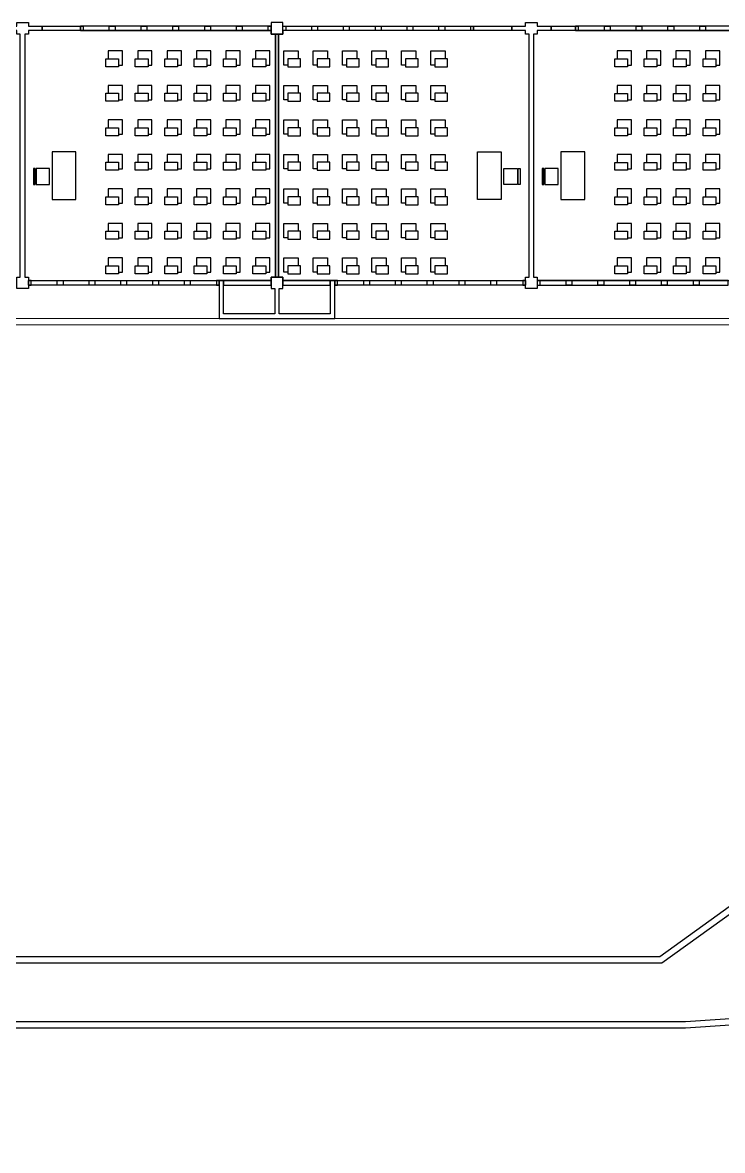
# Model space of a CAD drawing. Extents: x 1109 to 35175, y 5150 to 25743.
# Drawn here: x 26301 to 28501, y 13074 to 16619 of the extents above; entities that cross this region are included whole.
import ezdxf

# ---------------------------------------------------------------- set-up
doc = ezdxf.new("R2010")
doc.units = 0
doc.header["$MEASUREMENT"] = 0
for name, color, linetype in [('Chair', 142, 'CONTINUOUS'), ('Doors', 50, 'CONTINUOUS'), ('Furniture', 2, 'CONTINUOUS'), ('Offices', 10, 'CONTINUOUS'), ('Storage', 40, 'CONTINUOUS'), ('Walls', 6, 'CONTINUOUS')]:
    doc.layers.add(name, color=color, linetype=linetype)

msp = doc.modelspace()

# ---------------------------------------------------------------- linework, layer by layer
at = {"layer": 'Chair'}
for p, q in [((26340.1, 16160.4, 0), (26334.8, 16160.4, 0)), ((26334.8, 16160.4, 0), (26334.8, 16110.1, 0)), ((26340.1, 16110.1, 0), (26340.1, 16160.4, 0)), ((26385.3, 16160.4, 0), (26343.1, 16160.4, 0)), ((26343.1, 16160.4, 0), (26343.1, 16110.1, 0)), ((26385.3, 16110.1, 0), (26385.3, 16160.4, 0)), ((27814.3, 16160.4, 0), (27856.5, 16160.4, 0)), ((27814.3, 16110, 0), (27814.3, 16160.4, 0)), ((27856.5, 16160.4, 0), (27856.5, 16110, 0)), ((27859.4, 16160.4, 0), (27864.8, 16160.4, 0)), ((27859.4, 16110, 0), (27859.4, 16160.4, 0)), ((27864.8, 16160.4, 0), (27864.8, 16110, 0)), ((27940.1, 16160.4, 0), (27934.8, 16160.4, 0)), ((27934.8, 16160.4, 0), (27934.8, 16110.1, 0)), ((27940.1, 16110.1, 0), (27940.1, 16160.4, 0)), ((27985.3, 16160.4, 0), (27943.1, 16160.4, 0)), ((27943.1, 16160.4, 0), (27943.1, 16110.1, 0)), ((27985.3, 16110.1, 0), (27985.3, 16160.4, 0)), ((26334.8, 16110.1, 0), (26340.1, 16110.1, 0)), ((26343.1, 16110.1, 0), (26385.3, 16110.1, 0)), ((27856.5, 16110, 0), (27814.3, 16110, 0)), ((27864.8, 16110, 0), (27859.4, 16110, 0)), ((27934.8, 16110.1, 0), (27940.1, 16110.1, 0)), ((27943.1, 16110.1, 0), (27985.3, 16110.1, 0))]:
    msp.add_line(p, q, dxfattribs=at)
for points in [[(26602.7, 16485.3), (26615.2, 16485.3), (26615.2, 16530.3), (26570.2, 16530.3), (26570.2, 16505.3)], [(26695.2, 16485.3), (26707.7, 16485.3), (26707.7, 16530.3), (26662.7, 16530.3), (26662.7, 16505.3)], [(26787.7, 16485.3), (26800.2, 16485.3), (26800.2, 16530.3), (26755.2, 16530.3), (26755.2, 16505.3)], [(26880.2, 16485.3), (26892.7, 16485.3), (26892.7, 16530.3), (26847.7, 16530.3), (26847.7, 16505.3)], [(26972.7, 16485.3), (26985.2, 16485.3), (26985.2, 16530.3), (26940.2, 16530.3), (26940.2, 16505.3)], [(27065.2, 16485.3), (27077.7, 16485.3), (27077.7, 16530.3), (27032.7, 16530.3), (27032.7, 16505.3)], [(27134.3, 16485.3), (27121.8, 16485.3), (27121.8, 16530.3), (27166.8, 16530.3), (27166.8, 16505.3)], [(27226.8, 16485.3), (27214.3, 16485.3), (27214.3, 16530.3), (27259.3, 16530.3), (27259.3, 16505.3)], [(27319.3, 16485.3), (27306.8, 16485.3), (27306.8, 16530.3), (27351.8, 16530.3), (27351.8, 16505.3)], [(27411.8, 16485.3), (27399.3, 16485.3), (27399.3, 16530.3), (27444.3, 16530.3), (27444.3, 16505.3)], [(27504.3, 16485.3), (27491.8, 16485.3), (27491.8, 16530.3), (27536.8, 16530.3), (27536.8, 16505.3)], [(27596.8, 16485.3), (27584.3, 16485.3), (27584.3, 16530.3), (27629.3, 16530.3), (27629.3, 16505.3)], [(28202.7, 16485.2), (28215.2, 16485.2), (28215.2, 16530.2), (28170.2, 16530.2), (28170.2, 16505.2)], [(28295.2, 16485.2), (28307.7, 16485.2), (28307.7, 16530.2), (28262.7, 16530.2), (28262.7, 16505.2)], [(28387.7, 16485.2), (28400.2, 16485.2), (28400.2, 16530.2), (28355.2, 16530.2), (28355.2, 16505.2)], [(28480.2, 16485.2), (28492.7, 16485.2), (28492.7, 16530.2), (28447.7, 16530.2), (28447.7, 16505.2)], [(26602.7, 16376.9), (26615.2, 16376.9), (26615.2, 16421.9), (26570.2, 16421.9), (26570.2, 16396.9)], [(26695.2, 16376.9), (26707.7, 16376.9), (26707.7, 16421.9), (26662.7, 16421.9), (26662.7, 16396.9)], [(26787.7, 16376.9), (26800.2, 16376.9), (26800.2, 16421.9), (26755.2, 16421.9), (26755.2, 16396.9)], [(26880.2, 16376.9), (26892.7, 16376.9), (26892.7, 16421.9), (26847.7, 16421.9), (26847.7, 16396.9)], [(26972.7, 16376.9), (26985.2, 16376.9), (26985.2, 16421.9), (26940.2, 16421.9), (26940.2, 16396.9)], [(27065.2, 16376.9), (27077.7, 16376.9), (27077.7, 16421.9), (27032.7, 16421.9), (27032.7, 16396.9)], [(27134.3, 16376.9), (27121.8, 16376.9), (27121.8, 16421.9), (27166.8, 16421.9), (27166.8, 16396.9)], [(27226.8, 16376.9), (27214.3, 16376.9), (27214.3, 16421.9), (27259.3, 16421.9), (27259.3, 16396.9)], [(27319.3, 16376.9), (27306.8, 16376.9), (27306.8, 16421.9), (27351.8, 16421.9), (27351.8, 16396.9)], [(27411.8, 16376.9), (27399.3, 16376.9), (27399.3, 16421.9), (27444.3, 16421.9), (27444.3, 16396.9)], [(27504.3, 16376.9), (27491.8, 16376.9), (27491.8, 16421.9), (27536.8, 16421.9), (27536.8, 16396.9)], [(27596.8, 16376.9), (27584.3, 16376.9), (27584.3, 16421.9), (27629.3, 16421.9), (27629.3, 16396.9)], [(28202.7, 16376.8), (28215.2, 16376.8), (28215.2, 16421.8), (28170.2, 16421.8), (28170.2, 16396.8)], [(28295.2, 16376.8), (28307.7, 16376.8), (28307.7, 16421.8), (28262.7, 16421.8), (28262.7, 16396.8)], [(28387.7, 16376.8), (28400.2, 16376.8), (28400.2, 16421.8), (28355.2, 16421.8), (28355.2, 16396.8)], [(28480.2, 16376.8), (28492.7, 16376.8), (28492.7, 16421.8), (28447.7, 16421.8), (28447.7, 16396.8)], [(26602.7, 16268.4), (26615.2, 16268.4), (26615.2, 16313.4), (26570.2, 16313.4), (26570.2, 16288.4)], [(26695.2, 16268.4), (26707.7, 16268.4), (26707.7, 16313.4), (26662.7, 16313.4), (26662.7, 16288.4)], [(26787.7, 16268.4), (26800.2, 16268.4), (26800.2, 16313.4), (26755.2, 16313.4), (26755.2, 16288.4)], [(26880.2, 16268.4), (26892.7, 16268.4), (26892.7, 16313.4), (26847.7, 16313.4), (26847.7, 16288.4)], [(26972.7, 16268.4), (26985.2, 16268.4), (26985.2, 16313.4), (26940.2, 16313.4), (26940.2, 16288.4)], [(27065.2, 16268.4), (27077.7, 16268.4), (27077.7, 16313.4), (27032.7, 16313.4), (27032.7, 16288.4)], [(27134.3, 16268.4), (27121.8, 16268.4), (27121.8, 16313.4), (27166.8, 16313.4), (27166.8, 16288.4)], [(27226.8, 16268.4), (27214.3, 16268.4), (27214.3, 16313.4), (27259.3, 16313.4), (27259.3, 16288.4)], [(27319.3, 16268.4), (27306.8, 16268.4), (27306.8, 16313.4), (27351.8, 16313.4), (27351.8, 16288.4)], [(27411.8, 16268.4), (27399.3, 16268.4), (27399.3, 16313.4), (27444.3, 16313.4), (27444.3, 16288.4)], [(27504.3, 16268.4), (27491.8, 16268.4), (27491.8, 16313.4), (27536.8, 16313.4), (27536.8, 16288.4)], [(27596.8, 16268.4), (27584.3, 16268.4), (27584.3, 16313.4), (27629.3, 16313.4), (27629.3, 16288.4)], [(28202.7, 16268.4), (28215.2, 16268.4), (28215.2, 16313.4), (28170.2, 16313.4), (28170.2, 16288.4)], [(28295.2, 16268.4), (28307.7, 16268.4), (28307.7, 16313.4), (28262.7, 16313.4), (28262.7, 16288.4)], [(28387.7, 16268.4), (28400.2, 16268.4), (28400.2, 16313.4), (28355.2, 16313.4), (28355.2, 16288.4)], [(28480.2, 16268.4), (28492.7, 16268.4), (28492.7, 16313.4), (28447.7, 16313.4), (28447.7, 16288.4)], [(26602.7, 16160), (26615.2, 16160), (26615.2, 16205), (26570.2, 16205), (26570.2, 16180)], [(26695.2, 16160), (26707.7, 16160), (26707.7, 16205), (26662.7, 16205), (26662.7, 16180)], [(26787.7, 16160), (26800.2, 16160), (26800.2, 16205), (26755.2, 16205), (26755.2, 16180)], [(26880.2, 16160), (26892.7, 16160), (26892.7, 16205), (26847.7, 16205), (26847.7, 16180)], [(26972.7, 16160), (26985.2, 16160), (26985.2, 16205), (26940.2, 16205), (26940.2, 16180)], [(27065.2, 16160), (27077.7, 16160), (27077.7, 16205), (27032.7, 16205), (27032.7, 16180)], [(27134.3, 16160), (27121.8, 16160), (27121.8, 16205), (27166.8, 16205), (27166.8, 16180)], [(27226.8, 16160), (27214.3, 16160), (27214.3, 16205), (27259.3, 16205), (27259.3, 16180)], [(27319.3, 16160), (27306.8, 16160), (27306.8, 16205), (27351.8, 16205), (27351.8, 16180)], [(27411.8, 16160), (27399.3, 16160), (27399.3, 16205), (27444.3, 16205), (27444.3, 16180)], [(27504.3, 16160), (27491.8, 16160), (27491.8, 16205), (27536.8, 16205), (27536.8, 16180)], [(27596.8, 16160), (27584.3, 16160), (27584.3, 16205), (27629.3, 16205), (27629.3, 16180)], [(28202.7, 16159.9), (28215.2, 16159.9), (28215.2, 16204.9), (28170.2, 16204.9), (28170.2, 16179.9)], [(28295.2, 16159.9), (28307.7, 16159.9), (28307.7, 16204.9), (28262.7, 16204.9), (28262.7, 16179.9)], [(28387.7, 16159.9), (28400.2, 16159.9), (28400.2, 16204.9), (28355.2, 16204.9), (28355.2, 16179.9)], [(28480.2, 16159.9), (28492.7, 16159.9), (28492.7, 16204.9), (28447.7, 16204.9), (28447.7, 16179.9)], [(26602.7, 16051.6), (26615.2, 16051.6), (26615.2, 16096.6), (26570.2, 16096.6), (26570.2, 16071.6)], [(26695.2, 16051.6), (26707.7, 16051.6), (26707.7, 16096.6), (26662.7, 16096.6), (26662.7, 16071.6)], [(26787.7, 16051.6), (26800.2, 16051.6), (26800.2, 16096.6), (26755.2, 16096.6), (26755.2, 16071.6)], [(26880.2, 16051.6), (26892.7, 16051.6), (26892.7, 16096.6), (26847.7, 16096.6), (26847.7, 16071.6)], [(26972.7, 16051.6), (26985.2, 16051.6), (26985.2, 16096.6), (26940.2, 16096.6), (26940.2, 16071.6)], [(27065.2, 16051.6), (27077.7, 16051.6), (27077.7, 16096.6), (27032.7, 16096.6), (27032.7, 16071.6)], [(27134.3, 16051.6), (27121.8, 16051.6), (27121.8, 16096.6), (27166.8, 16096.6), (27166.8, 16071.6)], [(27226.8, 16051.6), (27214.3, 16051.6), (27214.3, 16096.6), (27259.3, 16096.6), (27259.3, 16071.6)], [(27319.3, 16051.6), (27306.8, 16051.6), (27306.8, 16096.6), (27351.8, 16096.6), (27351.8, 16071.6)], [(27411.8, 16051.6), (27399.3, 16051.6), (27399.3, 16096.6), (27444.3, 16096.6), (27444.3, 16071.6)], [(27504.3, 16051.6), (27491.8, 16051.6), (27491.8, 16096.6), (27536.8, 16096.6), (27536.8, 16071.6)], [(27596.8, 16051.6), (27584.3, 16051.6), (27584.3, 16096.6), (27629.3, 16096.6), (27629.3, 16071.6)], [(28202.7, 16051.5), (28215.2, 16051.5), (28215.2, 16096.5), (28170.2, 16096.5), (28170.2, 16071.5)], [(28295.2, 16051.5), (28307.7, 16051.5), (28307.7, 16096.5), (28262.7, 16096.5), (28262.7, 16071.5)], [(28387.7, 16051.5), (28400.2, 16051.5), (28400.2, 16096.5), (28355.2, 16096.5), (28355.2, 16071.5)], [(28480.2, 16051.5), (28492.7, 16051.5), (28492.7, 16096.5), (28447.7, 16096.5), (28447.7, 16071.5)], [(26602.7, 15943.1), (26615.2, 15943.1), (26615.2, 15988.1), (26570.2, 15988.1), (26570.2, 15963.1)], [(26695.2, 15943.1), (26707.7, 15943.1), (26707.7, 15988.1), (26662.7, 15988.1), (26662.7, 15963.1)], [(26787.7, 15943.1), (26800.2, 15943.1), (26800.2, 15988.1), (26755.2, 15988.1), (26755.2, 15963.1)], [(26880.2, 15943.1), (26892.7, 15943.1), (26892.7, 15988.1), (26847.7, 15988.1), (26847.7, 15963.1)], [(26972.7, 15943.1), (26985.2, 15943.1), (26985.2, 15988.1), (26940.2, 15988.1), (26940.2, 15963.1)], [(27065.2, 15943.1), (27077.7, 15943.1), (27077.7, 15988.1), (27032.7, 15988.1), (27032.7, 15963.1)], [(27134.3, 15943.1), (27121.8, 15943.1), (27121.8, 15988.1), (27166.8, 15988.1), (27166.8, 15963.1)], [(27226.8, 15943.1), (27214.3, 15943.1), (27214.3, 15988.1), (27259.3, 15988.1), (27259.3, 15963.1)], [(27319.3, 15943.1), (27306.8, 15943.1), (27306.8, 15988.1), (27351.8, 15988.1), (27351.8, 15963.1)], [(27411.8, 15943.1), (27399.3, 15943.1), (27399.3, 15988.1), (27444.3, 15988.1), (27444.3, 15963.1)], [(27504.3, 15943.1), (27491.8, 15943.1), (27491.8, 15988.1), (27536.8, 15988.1), (27536.8, 15963.1)], [(27596.8, 15943.1), (27584.3, 15943.1), (27584.3, 15988.1), (27629.3, 15988.1), (27629.3, 15963.1)], [(28202.7, 15943.1), (28215.2, 15943.1), (28215.2, 15988.1), (28170.2, 15988.1), (28170.2, 15963.1)], [(28295.2, 15943.1), (28307.7, 15943.1), (28307.7, 15988.1), (28262.7, 15988.1), (28262.7, 15963.1)], [(28387.7, 15943.1), (28400.2, 15943.1), (28400.2, 15988.1), (28355.2, 15988.1), (28355.2, 15963.1)], [(28480.2, 15943.1), (28492.7, 15943.1), (28492.7, 15988.1), (28447.7, 15988.1), (28447.7, 15963.1)], [(26602.7, 15834.7), (26615.2, 15834.7), (26615.2, 15879.7), (26570.2, 15879.7), (26570.2, 15854.7)], [(26695.2, 15834.7), (26707.7, 15834.7), (26707.7, 15879.7), (26662.7, 15879.7), (26662.7, 15854.7)], [(26787.7, 15834.7), (26800.2, 15834.7), (26800.2, 15879.7), (26755.2, 15879.7), (26755.2, 15854.7)], [(26880.2, 15834.7), (26892.7, 15834.7), (26892.7, 15879.7), (26847.7, 15879.7), (26847.7, 15854.7)], [(26972.7, 15834.7), (26985.2, 15834.7), (26985.2, 15879.7), (26940.2, 15879.7), (26940.2, 15854.7)], [(27065.2, 15834.7), (27077.7, 15834.7), (27077.7, 15879.7), (27032.7, 15879.7), (27032.7, 15854.7)], [(27134.3, 15834.7), (27121.8, 15834.7), (27121.8, 15879.7), (27166.8, 15879.7), (27166.8, 15854.7)], [(27226.8, 15834.7), (27214.3, 15834.7), (27214.3, 15879.7), (27259.3, 15879.7), (27259.3, 15854.7)], [(27319.3, 15834.7), (27306.8, 15834.7), (27306.8, 15879.7), (27351.8, 15879.7), (27351.8, 15854.7)], [(27411.8, 15834.7), (27399.3, 15834.7), (27399.3, 15879.7), (27444.3, 15879.7), (27444.3, 15854.7)], [(27504.3, 15834.7), (27491.8, 15834.7), (27491.8, 15879.7), (27536.8, 15879.7), (27536.8, 15854.7)], [(27596.8, 15834.7), (27584.3, 15834.7), (27584.3, 15879.7), (27629.3, 15879.7), (27629.3, 15854.7)], [(28202.7, 15834.6), (28215.2, 15834.6), (28215.2, 15879.6), (28170.2, 15879.6), (28170.2, 15854.6)], [(28295.2, 15834.6), (28307.7, 15834.6), (28307.7, 15879.6), (28262.7, 15879.6), (28262.7, 15854.6)], [(28387.7, 15834.6), (28400.2, 15834.6), (28400.2, 15879.6), (28355.2, 15879.6), (28355.2, 15854.6)], [(28480.2, 15834.6), (28492.7, 15834.6), (28492.7, 15879.6), (28447.7, 15879.6), (28447.7, 15854.6)]]:
    msp.add_lwpolyline(points, dxfattribs=at)
at = {"layer": 'Doors'}
for points in [[(26362.4, 16608.1), (26482.4, 16608.1), (26482.4, 16594.1), (26362.4, 16594.1)], [(27719, 16608.1), (27839, 16608.1), (27839, 16594.1), (27719, 16594.1)], [(27962.4, 16608.1), (28039, 16608.1), (28039, 16594.1), (27962.4, 16594.1)]]:
    msp.add_lwpolyline(points, close=True, dxfattribs=at)
at = {"layer": 'Furniture'}
for points in [[(26602.7, 16480.3), (26562.7, 16480.3), (26562.7, 16505.3), (26602.7, 16505.3)], [(26695.2, 16480.3), (26655.2, 16480.3), (26655.2, 16505.3), (26695.2, 16505.3)], [(26787.7, 16480.3), (26747.7, 16480.3), (26747.7, 16505.3), (26787.7, 16505.3)], [(26880.2, 16480.3), (26840.2, 16480.3), (26840.2, 16505.3), (26880.2, 16505.3)], [(26972.7, 16480.3), (26932.7, 16480.3), (26932.7, 16505.3), (26972.7, 16505.3)], [(27065.2, 16480.3), (27025.2, 16480.3), (27025.2, 16505.3), (27065.2, 16505.3)], [(27134.3, 16480.3), (27174.3, 16480.3), (27174.3, 16505.3), (27134.3, 16505.3)], [(27226.8, 16480.3), (27266.8, 16480.3), (27266.8, 16505.3), (27226.8, 16505.3)], [(27319.3, 16480.3), (27359.3, 16480.3), (27359.3, 16505.3), (27319.3, 16505.3)], [(27411.8, 16480.3), (27451.8, 16480.3), (27451.8, 16505.3), (27411.8, 16505.3)], [(27504.3, 16480.3), (27544.3, 16480.3), (27544.3, 16505.3), (27504.3, 16505.3)], [(27596.8, 16480.3), (27636.8, 16480.3), (27636.8, 16505.3), (27596.8, 16505.3)], [(28202.7, 16480.2), (28162.7, 16480.2), (28162.7, 16505.2), (28202.7, 16505.2)], [(28295.2, 16480.2), (28255.2, 16480.2), (28255.2, 16505.2), (28295.2, 16505.2)], [(28387.7, 16480.2), (28347.7, 16480.2), (28347.7, 16505.2), (28387.7, 16505.2)], [(28480.2, 16480.2), (28440.2, 16480.2), (28440.2, 16505.2), (28480.2, 16505.2)], [(26602.7, 16371.9), (26562.7, 16371.9), (26562.7, 16396.9), (26602.7, 16396.9)], [(26695.2, 16371.9), (26655.2, 16371.9), (26655.2, 16396.9), (26695.2, 16396.9)], [(26787.7, 16371.9), (26747.7, 16371.9), (26747.7, 16396.9), (26787.7, 16396.9)], [(26880.2, 16371.9), (26840.2, 16371.9), (26840.2, 16396.9), (26880.2, 16396.9)], [(26972.7, 16371.9), (26932.7, 16371.9), (26932.7, 16396.9), (26972.7, 16396.9)], [(27065.2, 16371.9), (27025.2, 16371.9), (27025.2, 16396.9), (27065.2, 16396.9)], [(27134.3, 16371.9), (27174.3, 16371.9), (27174.3, 16396.9), (27134.3, 16396.9)], [(27226.8, 16371.9), (27266.8, 16371.9), (27266.8, 16396.9), (27226.8, 16396.9)], [(27319.3, 16371.9), (27359.3, 16371.9), (27359.3, 16396.9), (27319.3, 16396.9)], [(27411.8, 16371.9), (27451.8, 16371.9), (27451.8, 16396.9), (27411.8, 16396.9)], [(27504.3, 16371.9), (27544.3, 16371.9), (27544.3, 16396.9), (27504.3, 16396.9)], [(27596.8, 16371.9), (27636.8, 16371.9), (27636.8, 16396.9), (27596.8, 16396.9)], [(28202.7, 16371.8), (28162.7, 16371.8), (28162.7, 16396.8), (28202.7, 16396.8)], [(28295.2, 16371.8), (28255.2, 16371.8), (28255.2, 16396.8), (28295.2, 16396.8)], [(28387.7, 16371.8), (28347.7, 16371.8), (28347.7, 16396.8), (28387.7, 16396.8)], [(28480.2, 16371.8), (28440.2, 16371.8), (28440.2, 16396.8), (28480.2, 16396.8)], [(26602.7, 16263.4), (26562.7, 16263.4), (26562.7, 16288.4), (26602.7, 16288.4)], [(26695.2, 16263.4), (26655.2, 16263.4), (26655.2, 16288.4), (26695.2, 16288.4)], [(26787.7, 16263.4), (26747.7, 16263.4), (26747.7, 16288.4), (26787.7, 16288.4)], [(26880.2, 16263.4), (26840.2, 16263.4), (26840.2, 16288.4), (26880.2, 16288.4)], [(26972.7, 16263.4), (26932.7, 16263.4), (26932.7, 16288.4), (26972.7, 16288.4)], [(27065.2, 16263.4), (27025.2, 16263.4), (27025.2, 16288.4), (27065.2, 16288.4)], [(27134.3, 16263.4), (27174.3, 16263.4), (27174.3, 16288.4), (27134.3, 16288.4)], [(27226.8, 16263.4), (27266.8, 16263.4), (27266.8, 16288.4), (27226.8, 16288.4)], [(27319.3, 16263.4), (27359.3, 16263.4), (27359.3, 16288.4), (27319.3, 16288.4)], [(27411.8, 16263.4), (27451.8, 16263.4), (27451.8, 16288.4), (27411.8, 16288.4)], [(27504.3, 16263.4), (27544.3, 16263.4), (27544.3, 16288.4), (27504.3, 16288.4)], [(27596.8, 16263.4), (27636.8, 16263.4), (27636.8, 16288.4), (27596.8, 16288.4)], [(28202.7, 16263.4), (28162.7, 16263.4), (28162.7, 16288.4), (28202.7, 16288.4)], [(28295.2, 16263.4), (28255.2, 16263.4), (28255.2, 16288.4), (28295.2, 16288.4)], [(28387.7, 16263.4), (28347.7, 16263.4), (28347.7, 16288.4), (28387.7, 16288.4)], [(28480.2, 16263.4), (28440.2, 16263.4), (28440.2, 16288.4), (28480.2, 16288.4)], [(26393.4, 16063.3), (26468.4, 16063.3), (26468.4, 16213.3), (26393.4, 16213.3)], [(27806.1, 16063.2), (27731.1, 16063.2), (27731.1, 16213.2), (27806.1, 16213.2)], [(27993.4, 16063.3), (28068.4, 16063.3), (28068.4, 16213.3), (27993.4, 16213.3)], [(26602.7, 16155), (26562.7, 16155), (26562.7, 16180), (26602.7, 16180)], [(26695.2, 16155), (26655.2, 16155), (26655.2, 16180), (26695.2, 16180)], [(26787.7, 16155), (26747.7, 16155), (26747.7, 16180), (26787.7, 16180)], [(26880.2, 16155), (26840.2, 16155), (26840.2, 16180), (26880.2, 16180)], [(26972.7, 16155), (26932.7, 16155), (26932.7, 16180), (26972.7, 16180)], [(27065.2, 16155), (27025.2, 16155), (27025.2, 16180), (27065.2, 16180)], [(27134.3, 16155), (27174.3, 16155), (27174.3, 16180), (27134.3, 16180)], [(27226.8, 16155), (27266.8, 16155), (27266.8, 16180), (27226.8, 16180)], [(27319.3, 16155), (27359.3, 16155), (27359.3, 16180), (27319.3, 16180)], [(27411.8, 16155), (27451.8, 16155), (27451.8, 16180), (27411.8, 16180)], [(27504.3, 16155), (27544.3, 16155), (27544.3, 16180), (27504.3, 16180)], [(27596.8, 16155), (27636.8, 16155), (27636.8, 16180), (27596.8, 16180)], [(28202.7, 16154.9), (28162.7, 16154.9), (28162.7, 16179.9), (28202.7, 16179.9)], [(28295.2, 16154.9), (28255.2, 16154.9), (28255.2, 16179.9), (28295.2, 16179.9)], [(28387.7, 16154.9), (28347.7, 16154.9), (28347.7, 16179.9), (28387.7, 16179.9)], [(28480.2, 16154.9), (28440.2, 16154.9), (28440.2, 16179.9), (28480.2, 16179.9)], [(26602.7, 16046.6), (26562.7, 16046.6), (26562.7, 16071.6), (26602.7, 16071.6)], [(26695.2, 16046.6), (26655.2, 16046.6), (26655.2, 16071.6), (26695.2, 16071.6)], [(26787.7, 16046.6), (26747.7, 16046.6), (26747.7, 16071.6), (26787.7, 16071.6)], [(26880.2, 16046.6), (26840.2, 16046.6), (26840.2, 16071.6), (26880.2, 16071.6)], [(26972.7, 16046.6), (26932.7, 16046.6), (26932.7, 16071.6), (26972.7, 16071.6)], [(27065.2, 16046.6), (27025.2, 16046.6), (27025.2, 16071.6), (27065.2, 16071.6)], [(27134.3, 16046.6), (27174.3, 16046.6), (27174.3, 16071.6), (27134.3, 16071.6)], [(27226.8, 16046.6), (27266.8, 16046.6), (27266.8, 16071.6), (27226.8, 16071.6)], [(27319.3, 16046.6), (27359.3, 16046.6), (27359.3, 16071.6), (27319.3, 16071.6)], [(27411.8, 16046.6), (27451.8, 16046.6), (27451.8, 16071.6), (27411.8, 16071.6)], [(27504.3, 16046.6), (27544.3, 16046.6), (27544.3, 16071.6), (27504.3, 16071.6)], [(27596.8, 16046.6), (27636.8, 16046.6), (27636.8, 16071.6), (27596.8, 16071.6)], [(28202.7, 16046.5), (28162.7, 16046.5), (28162.7, 16071.5), (28202.7, 16071.5)], [(28295.2, 16046.5), (28255.2, 16046.5), (28255.2, 16071.5), (28295.2, 16071.5)], [(28387.7, 16046.5), (28347.7, 16046.5), (28347.7, 16071.5), (28387.7, 16071.5)], [(28480.2, 16046.5), (28440.2, 16046.5), (28440.2, 16071.5), (28480.2, 16071.5)], [(26602.7, 15938.1), (26562.7, 15938.1), (26562.7, 15963.1), (26602.7, 15963.1)], [(26695.2, 15938.1), (26655.2, 15938.1), (26655.2, 15963.1), (26695.2, 15963.1)], [(26787.7, 15938.1), (26747.7, 15938.1), (26747.7, 15963.1), (26787.7, 15963.1)], [(26880.2, 15938.1), (26840.2, 15938.1), (26840.2, 15963.1), (26880.2, 15963.1)], [(26972.7, 15938.1), (26932.7, 15938.1), (26932.7, 15963.1), (26972.7, 15963.1)], [(27065.2, 15938.1), (27025.2, 15938.1), (27025.2, 15963.1), (27065.2, 15963.1)], [(27134.3, 15938.1), (27174.3, 15938.1), (27174.3, 15963.1), (27134.3, 15963.1)], [(27226.8, 15938.1), (27266.8, 15938.1), (27266.8, 15963.1), (27226.8, 15963.1)], [(27319.3, 15938.1), (27359.3, 15938.1), (27359.3, 15963.1), (27319.3, 15963.1)], [(27411.8, 15938.1), (27451.8, 15938.1), (27451.8, 15963.1), (27411.8, 15963.1)], [(27504.3, 15938.1), (27544.3, 15938.1), (27544.3, 15963.1), (27504.3, 15963.1)], [(27596.8, 15938.1), (27636.8, 15938.1), (27636.8, 15963.1), (27596.8, 15963.1)], [(28202.7, 15938.1), (28162.7, 15938.1), (28162.7, 15963.1), (28202.7, 15963.1)], [(28295.2, 15938.1), (28255.2, 15938.1), (28255.2, 15963.1), (28295.2, 15963.1)], [(28387.7, 15938.1), (28347.7, 15938.1), (28347.7, 15963.1), (28387.7, 15963.1)], [(28480.2, 15938.1), (28440.2, 15938.1), (28440.2, 15963.1), (28480.2, 15963.1)], [(26602.7, 15829.7), (26562.7, 15829.7), (26562.7, 15854.7), (26602.7, 15854.7)], [(26695.2, 15829.7), (26655.2, 15829.7), (26655.2, 15854.7), (26695.2, 15854.7)], [(26787.7, 15829.7), (26747.7, 15829.7), (26747.7, 15854.7), (26787.7, 15854.7)], [(26880.2, 15829.7), (26840.2, 15829.7), (26840.2, 15854.7), (26880.2, 15854.7)], [(26972.7, 15829.7), (26932.7, 15829.7), (26932.7, 15854.7), (26972.7, 15854.7)], [(27065.2, 15829.7), (27025.2, 15829.7), (27025.2, 15854.7), (27065.2, 15854.7)], [(27134.3, 15829.7), (27174.3, 15829.7), (27174.3, 15854.7), (27134.3, 15854.7)], [(27226.8, 15829.7), (27266.8, 15829.7), (27266.8, 15854.7), (27226.8, 15854.7)], [(27319.3, 15829.7), (27359.3, 15829.7), (27359.3, 15854.7), (27319.3, 15854.7)], [(27411.8, 15829.7), (27451.8, 15829.7), (27451.8, 15854.7), (27411.8, 15854.7)], [(27504.3, 15829.7), (27544.3, 15829.7), (27544.3, 15854.7), (27504.3, 15854.7)], [(27596.8, 15829.7), (27636.8, 15829.7), (27636.8, 15854.7), (27596.8, 15854.7)], [(28202.7, 15829.6), (28162.7, 15829.6), (28162.7, 15854.6), (28202.7, 15854.6)], [(28295.2, 15829.6), (28255.2, 15829.6), (28255.2, 15854.6), (28295.2, 15854.6)], [(28387.7, 15829.6), (28347.7, 15829.6), (28347.7, 15854.6), (28387.7, 15854.6)], [(28480.2, 15829.6), (28440.2, 15829.6), (28440.2, 15854.6), (28480.2, 15854.6)]]:
    msp.add_lwpolyline(points, close=True, dxfattribs=at)
at = {"layer": 'Offices'}
for points in [[(26319, 16594.1), (26319, 16582.8), (26307.7, 16582.8), (26307.7, 15819.4), (26319, 15819.4), (26319, 15808.1), (27082.4, 15808.1), (27082.4, 15819.4), (27095.6, 15819.4), (27095.6, 16582.8), (27082.4, 16582.8), (27082.4, 16594.1), (26319, 16594.1)], [(27119, 16594.1), (27119, 16582.8), (27105.8, 16582.8), (27105.8, 15819.4), (27119, 15819.4), (27119, 15808.1), (27882.4, 15808.1), (27882.4, 15819.4), (27893.7, 15819.4), (27893.7, 16582.8), (27882.4, 16582.8), (27882.4, 16594.1), (27119, 16594.1)], [(27919, 16594.1), (27919, 16582.8), (27907.7, 16582.8), (27907.7, 15819.4), (27919, 15819.4), (27919, 15808.1), (28682.4, 15808.1), (28682.4, 15819.4), (28698.8, 15819.4), (28698.8, 16582.8), (28682.4, 16582.8), (28682.4, 16594.1), (27919, 16594.1)]]:
    msp.add_lwpolyline(points, dxfattribs=at)
at = {"layer": 'Storage'}
for points in [[(27093.7, 15703.4), (26933, 15703.4), (26933, 15794.1), (27082.4, 15794.1), (27082.4, 15782.8), (27093.7, 15782.8)], [(27268.4, 15703.4), (27107.7, 15703.4), (27107.7, 15782.8), (27119, 15782.8), (27119, 15794.1), (27268.4, 15794.1)]]:
    msp.add_lwpolyline(points, close=True, dxfattribs=at)
at = {"layer": 'Walls'}
for points in [[(26319, 15782.8), (26282.4, 15782.8), (26282.4, 15819.4), (26293.7, 15819.4), (26293.7, 16582.8), (26282.4, 16582.8), (26282.4, 16594.1), (26239, 16594.1), (26239, 16608.1), (26282.4, 16608.1), (26282.4, 16619.4), (26319, 16619.4), (26319, 16608.1), (26362.4, 16608.1), (26362.4, 16594.1), (26319, 16594.1), (26319, 16582.8), (26307.7, 16582.8), (26307.7, 15819.4), (26319, 15819.4), (26319, 15782.8)], [(27119, 16619.4), (27082.4, 16619.4), (27082.4, 16582.8), (27119, 16582.8), (27119, 16619.4)], [(27919, 15782.8), (27882.4, 15782.8), (27882.4, 15819.4), (27893.7, 15819.4), (27893.7, 16582.8), (27882.4, 16582.8), (27882.4, 16594.1), (27839, 16594.1), (27839, 16608.1), (27882.4, 16608.1), (27882.4, 16619.4), (27919, 16619.4), (27919, 16608.1), (27962.4, 16608.1), (27962.4, 16594.1), (27919, 16594.1), (27919, 16582.8), (27907.7, 16582.8), (27907.7, 15819.4), (27919, 15819.4), (27919, 15782.8)], [(27119, 15819.4), (27082.4, 15819.4), (27082.4, 15782.8), (27093.7, 15782.8), (27093.7, 15703.4), (26933, 15703.4), (26933, 15808.1), (26919, 15808.1), (26919, 15689.4), (27282.4, 15689.4), (27282.4, 15808.1), (27268.4, 15808.1), (27268.4, 15703.4), (27107.7, 15703.4), (27107.7, 15782.8), (27119, 15782.8), (27119, 15819.4)]]:
    msp.add_lwpolyline(points, dxfattribs=at)
for points in [[(26482.4, 16594.1), (27082.4, 16594.1), (27082.4, 16608.1), (26482.4, 16608.1)], [(26573.4, 16608.1), (26591.4, 16608.1), (26591.4, 16594.1), (26573.4, 16594.1)], [(26673.4, 16608.1), (26691.4, 16608.1), (26691.4, 16594.1), (26673.4, 16594.1)], [(26773.4, 16608.1), (26791.4, 16608.1), (26791.4, 16594.1), (26773.4, 16594.1)], [(26873.4, 16608.1), (26891.4, 16608.1), (26891.4, 16594.1), (26873.4, 16594.1)], [(26973.4, 16608.1), (26991.4, 16608.1), (26991.4, 16594.1), (26973.4, 16594.1)], [(27073.4, 16608.1), (27082.4, 16608.1), (27082.4, 16594.1), (27073.4, 16594.1)], [(27719, 16594.1), (27119, 16594.1), (27119, 16608.1), (27719, 16608.1)], [(27119, 16608.1), (27128, 16608.1), (27128, 16594.1), (27119, 16594.1)], [(27210, 16608.1), (27228, 16608.1), (27228, 16594.1), (27210, 16594.1)], [(27310, 16608.1), (27328, 16608.1), (27328, 16594.1), (27310, 16594.1)], [(27410, 16608.1), (27428, 16608.1), (27428, 16594.1), (27410, 16594.1)], [(27510, 16608.1), (27528, 16608.1), (27528, 16594.1), (27510, 16594.1)], [(27610, 16608.1), (27628, 16608.1), (27628, 16594.1), (27610, 16594.1)], [(27710, 16608.1), (27719, 16608.1), (27719, 16594.1), (27710, 16594.1)], [(28039, 16594.1), (28639, 16594.1), (28639, 16608.1), (28039, 16608.1)], [(28039, 16608.1), (28048, 16608.1), (28048, 16594.1), (28039, 16594.1)], [(28130, 16608.1), (28148, 16608.1), (28148, 16594.1), (28130, 16594.1)], [(28230, 16608.1), (28248, 16608.1), (28248, 16594.1), (28230, 16594.1)], [(28330, 16608.1), (28348, 16608.1), (28348, 16594.1), (28330, 16594.1)], [(28430, 16608.1), (28448, 16608.1), (28448, 16594.1), (28430, 16594.1)], [(27095.6, 15819.4), (27105.8, 15819.4), (27105.8, 16582.8), (27095.6, 16582.8)], [(26933, 15794.1), (27082.4, 15794.1), (27082.4, 15808.1), (26933, 15808.1)], [(27119, 15794.1), (27268.4, 15794.1), (27268.4, 15808.1), (27119, 15808.1)], [(22269.5, 14243.9), (22269.5, 15689.4), (28719, 15689.6), (28743.9, 15511.2), (28835.2, 15346.2), (28994.9, 15261.9), (29008.7, 15106.6), (29080.7, 15017.8), (29184.5, 14979.7), (29277.6, 14945.9), (29290, 14892.3), (29264.7, 14779.6), (29178.1, 14541.3), (28990.6, 14275), (28867.3, 14130.2), (28697.6, 13940.4), (28311.2, 13662.7), (25275, 13662.7), (25275, 14243.9)], [(22289.5, 14263.9), (22289.5, 15669.4), (28701.6, 15669.6), (28724.6, 15504.8), (28820.6, 15331.3), (28976, 15249.3), (28989.3, 15098.8), (29068.7, 15000.9), (29177.6, 14961), (29260.6, 14930.8), (29269.5, 14892.3), (29245.5, 14785.2), (29160.3, 14550.7), (28974.7, 14287.3), (28852.3, 14143.4), (28684.2, 13955.4), (28304.8, 13682.7), (25295, 13682.7), (25295, 14263.9)], [(32056.9, 14723.8), (30918.8, 14017.9), (30460.8, 13851.5), (29970.1, 13687.4), (29396.5, 13545.6), (28384.7, 13478), (25608.3, 13478), (25608.3, 12691.3), (28743, 12691.3), (29462.4, 12716.1), (29961.3, 12803.1), (30534.3, 12951.3), (31143.1, 13176.8), (31612.5, 13421.6), (32540.6, 14028.8)], [(32051.3, 14696.8), (30927.6, 13999.8), (30467.4, 13832.6), (29975.7, 13668.1), (29399.6, 13525.7), (28385.4, 13458), (25628.3, 13458), (25628.3, 12711.3), (28742.7, 12711.3), (29460.3, 12736.1), (29957.1, 12822.6), (30528.3, 12970.4), (31135, 13195.1), (31602.4, 13438.9), (32512.4, 14034.3)]]:
    msp.add_lwpolyline(points, close=True, dxfattribs=at)
at = {"layer": 'Walls', "elevation": 0}
for points in [[(26482.4, 16608.1), (26491.4, 16608.1), (26491.4, 16594.1), (26482.4, 16594.1)], [(26919, 15794.1), (26319, 15794.1), (26319, 15808.1), (26919, 15808.1)], [(26319, 15794.1), (26328, 15794.1), (26328, 15808.1), (26319, 15808.1)], [(26410, 15808.1), (26428, 15808.1), (26428, 15794.1), (26410, 15794.1)], [(26510, 15808.1), (26528, 15808.1), (26528, 15794.1), (26510, 15794.1)], [(26610, 15808.1), (26628, 15808.1), (26628, 15794.1), (26610, 15794.1)], [(26710, 15808.1), (26728, 15808.1), (26728, 15794.1), (26710, 15794.1)], [(26810, 15808.1), (26828, 15808.1), (26828, 15794.1), (26810, 15794.1)], [(26910, 15794.1), (26919, 15794.1), (26919, 15808.1), (26910, 15808.1)], [(27882.4, 15794.1), (27282.4, 15794.1), (27282.4, 15808.1), (27882.4, 15808.1)], [(27282.4, 15794.1), (27291.4, 15794.1), (27291.4, 15808.1), (27282.4, 15808.1)], [(27373.4, 15808.1), (27391.4, 15808.1), (27391.4, 15794.1), (27373.4, 15794.1)], [(27473.4, 15808.1), (27491.4, 15808.1), (27491.4, 15794.1), (27473.4, 15794.1)], [(27573.4, 15808.1), (27591.4, 15808.1), (27591.4, 15794.1), (27573.4, 15794.1)], [(27673.4, 15808.1), (27691.4, 15808.1), (27691.4, 15794.1), (27673.4, 15794.1)], [(27773.4, 15808.1), (27791.4, 15808.1), (27791.4, 15794.1), (27773.4, 15794.1)], [(27873.4, 15794.1), (27882.4, 15794.1), (27882.4, 15808.1), (27873.4, 15808.1)], [(27919, 15794.1), (28519, 15794.1), (28519, 15808.1), (27919, 15808.1)], [(27919, 15794.1), (27928, 15794.1), (27928, 15808.1), (27919, 15808.1)], [(28010, 15808.1), (28028, 15808.1), (28028, 15794.1), (28010, 15794.1)], [(28110, 15808.1), (28128, 15808.1), (28128, 15794.1), (28110, 15794.1)], [(28210, 15808.1), (28228, 15808.1), (28228, 15794.1), (28210, 15794.1)], [(28310, 15808.1), (28328, 15808.1), (28328, 15794.1), (28310, 15794.1)], [(28410, 15808.1), (28428, 15808.1), (28428, 15794.1), (28410, 15794.1)]]:
    msp.add_lwpolyline(points, close=True, dxfattribs=at)

doc.saveas('drawing.dxf')
